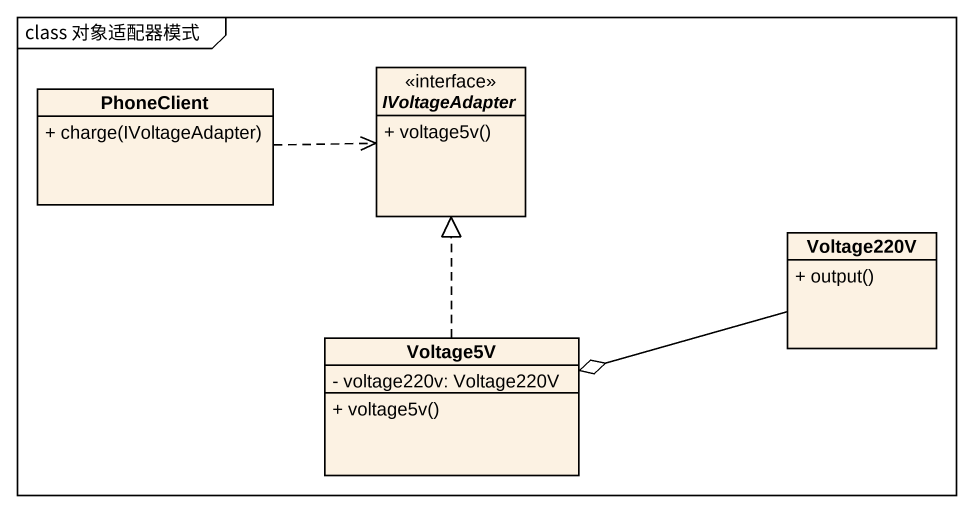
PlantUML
@startuml
mainframe class 对象适配器模式
hide circle
hide empty members
skinparam classAttributeIconSize 0
class PhoneClient {
  + charge(IVoltageAdapter)
}
interface IVoltageAdapter {
  + voltage5v()
}
class Voltage220V {
  + output()
}
class Voltage5V {
  - voltage220v: Voltage220V
  + voltage5v()
}
PhoneClient .right.> IVoltageAdapter
Voltage220V -left-o Voltage5V
Voltage5V .up.|> IVoltageAdapter
@enduml
